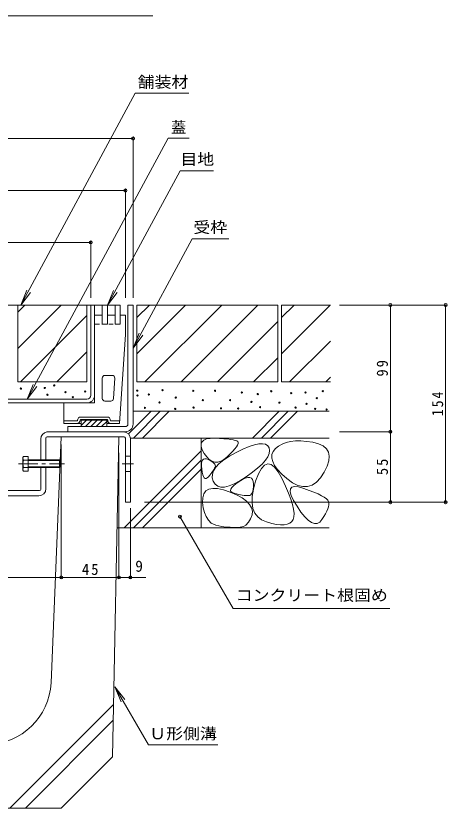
# Model space of a CAD drawing. Units: millimetres at full size, sheet at 1:3; some dimension numbers follow another scale. Extents: x -1082 to 1183, y -818 to 815.
# Drawn here: x 727 to 1063, y -697 to -78 of the extents above; entities that cross this region are included whole.
import ezdxf
from ezdxf.enums import TextEntityAlignment as Align

# ---------------------------------------------------------------- set-up
doc = ezdxf.new("R2010")
doc.units = ezdxf.units.MM
doc.header["$LTSCALE"] = 3
doc.header["$PDMODE"] = 32
doc.header["$PDSIZE"] = 2.4
doc.linetypes.add('CHAIN1', pattern=[8, 5, -1, 1, -1])
doc.linetypes.add('DASHED1', pattern=[1.8, 1.2, -0.6])
for name, color, linetype, lineweight in [('B-1', 2, 'Continuous', 9), ('B-2', 3, 'Continuous', 9), ('B-3', 4, 'Continuous', 9), ('B-4', 7, 'Continuous', 9), ('B-5', 7, 'Continuous', 9), ('B-8', 3, 'Continuous', 9), ('B-A', 2, 'Continuous', 9), ('B-E', 2, 'Continuous', 9), ('B-F', 6, 'Continuous', 5), ('F-5_F-5ﾚｲﾔ', 2, 'Continuous', 9)]:
    doc.layers.add(name, color=color, linetype=linetype, lineweight=lineweight)
doc.styles.add('ＭＳ ゴシック', font='')
doc.styles.get('ＭＳ ゴシック').set_extended_font_data('MS Gothic')

msp = doc.modelspace()

# ---------------------------------------------------------------- linework, layer by layer
at = {"layer": 'B-1'}
for p, q in [((818.129, -303.606), (814.129, -303.606)), ((814.129, -396.606), (814.129, -303.606)), ((818.129, -396.606), (818.129, -303.606)), ((812.129, -398.606), (767.129, -398.606)), ((767.129, -402.606), (767.129, -398.606)), ((812.16, -402.606), (767.129, -402.606))]:
    msp.add_line(p, q, dxfattribs=at)
for radius in [2, 6]:
    msp.add_arc((812.129, -396.606), radius, 270, 0, dxfattribs=at)
at = {"layer": 'B-2'}
for p, q in [((476.129, -303.606), (808.129, -303.606)), ((785.129, -374.106), (785.129, -303.606)), ((788.129, -311.606), (788.129, -303.606)), ((502.129, -377.106), (782.129, -377.106)), ((502.129, -380.106), (782.129, -380.106))]:
    msp.add_line(p, q, dxfattribs=at)
at = {"layer": 'B-2', "linetype": 'DASHED1'}
for p, q in [((788.129, -374.106), (788.129, -311.606)), ((808.129, -318.606), (788.129, -318.606))]:
    msp.add_line(p, q, dxfattribs=at)
at = {"layer": 'B-2'}
for radius in [6, 3]:
    msp.add_arc((782.129, -374.106), radius, 270, 0, dxfattribs=at)
at = {"layer": 'B-3'}
for p, q in [((787.129, -303.606), (808.129, -303.606)), ((792.129, -311.606), (794.129, -311.606)), ((794.129, -311.606), (794.129, -318.606)), ((798.129, -318.606), (798.129, -311.606)), ((798.129, -311.606), (804.129, -311.606)), ((804.129, -311.606), (804.129, -318.606)), ((812.129, -326.606), (812.129, -311.606)), ((798.129, -318.606), (794.129, -318.606)), ((808.129, -318.606), (804.129, -318.606)), ((812.129, -326.606), (807.629, -396.106)), ((796.129, -358.606), (801.911, -358.606)), ((794.129, -360.606), (794.129, -376.606)), ((803.907, -360.736), (802.871, -376.736)), ((788.129, -380.106), (764.129, -380.106)), ((800.875, -378.606), (796.129, -378.606)), ((774.379, -394.106), (764.129, -394.106)), ((777.379, -391.106), (797.879, -391.106)), ((777.379, -393.106), (797.879, -393.106)), ((777.629, -393.106), (777.629, -398.606)), ((797.629, -393.206), (777.629, -393.206)), ((797.629, -393.306), (777.629, -393.306)), ((797.629, -393.406), (777.629, -393.406)), ((797.629, -393.506), (777.629, -393.506)), ((781.673, -393.606), (777.629, -397.65)), ((797.629, -393.606), (777.629, -393.606)), ((785.915, -393.606), (780.915, -398.606)), ((790.158, -393.606), (785.158, -398.606)), ((794.401, -393.606), (789.401, -398.606)), ((797.629, -394.62), (793.643, -398.606)), ((797.629, -393.106), (797.629, -398.606)), ((800.879, -394.106), (807.629, -394.106)), ((807.629, -396.106), (807.629, -394.106)), ((777.629, -398.606), (797.629, -398.606)), ((800.879, -396.106), (797.629, -396.106)), ((800.879, -396.106), (807.629, -396.106))]:
    msp.add_line(p, q, dxfattribs=at)
for points in [[(788.129, -380.106), (788.129, -311.606), (792.129, -311.606)], [(808.129, -318.606), (808.129, -311.606), (812.129, -311.606)], [(777.629, -396.106), (764.129, -396.106), (764.129, -380.106)]]:
    msp.add_lwpolyline(points, dxfattribs=at)
for centre, radius, start, end in [((796.129, -360.606), 2, 90, 180), ((801.911, -360.606), 2, 356.2954, 90), ((796.129, -376.606), 2, 180, 270), ((800.875, -376.606), 2, 270, 356.2954), ((774.379, -393.606), 0.5, 270, 0), ((774.379, -393.606), 2.5, 270, 0), ((777.379, -393.606), 2.5, 90, 180), ((777.379, -393.606), 0.5, 90, 180), ((797.879, -393.606), 2.5, 0, 90), ((797.879, -393.606), 0.5, 0, 90), ((800.879, -393.606), 2.5, 180, 270), ((800.879, -393.606), 0.5, 180, 270)]:
    msp.add_arc(centre, radius, start, end, dxfattribs=at)
at = {"layer": 'B-4'}
for p, q in [((818.129, -172.603), (818.129, -297.861)), ((466.129, -173.503), (818.129, -173.503)), ((812.129, -214.139), (472.129, -214.139)), ((812.129, -213.239), (812.129, -297.861)), ((499.129, -254.722), (785.129, -254.722)), ((785.129, -253.822), (785.129, -297.861)), ((1063.14, -303.606), (979.403, -303.606)), ((1019.093, -303.606), (1019.093, -402.606)), ((1062.24, -303.606), (1062.24, -457.606)), ((1019.993, -402.606), (979.403, -402.606)), ((1019.093, -402.606), (1019.093, -457.606)), ((762.129, -517.282), (762.129, -412.606)), ((807.129, -517.282), (807.129, -419.129)), ((1063.14, -457.606), (827.13, -457.606)), ((816.129, -517.282), (816.129, -462.386)), ((762.129, -516.382), (522.129, -516.382)), ((807.129, -516.382), (762.129, -516.382)), ((816.129, -516.382), (807.129, -516.382)), ((816.129, -516.382), (828.264, -516.382))]:
    msp.add_line(p, q, dxfattribs=at)
for p in [(818.129, -173.503), (812.129, -214.139), (785.129, -254.722), (1019.093, -303.606), (1062.24, -303.606), (1019.093, -402.606), (1019.093, -457.606), (1062.24, -457.606), (762.129, -516.382), (807.129, -516.382), (816.129, -516.382)]:
    msp.add_point(p, dxfattribs=at)
at = {"layer": 'B-5'}
for p, q in [((730.406, -303.606), (819.9, -138.166)), ((861.824, -138.166), (819.9, -138.166)), ((845.705, -173.212), (735.409, -377.106)), ((861.929, -173.212), (845.705, -173.212)), ((798.177, -303.682), (854.958, -198.716)), ((880.958, -198.716), (854.958, -198.716)), ((818.129, -337.185), (864.245, -251.933)), ((892.843, -251.933), (864.245, -251.933)), ((730.406, -303.606), (735.189, -292.058)), ((730.406, -303.606), (738.015, -293.689)), ((798.177, -303.682), (802.96, -292.134)), ((798.177, -303.682), (805.786, -293.765)), ((818.129, -337.185), (822.913, -325.636)), ((818.129, -337.185), (825.739, -327.268)), ((740.193, -365.558), (735.409, -377.106)), ((743.019, -367.189), (735.409, -377.106)), ((854.732, -468.835), (896.268, -540.777)), ((896.268, -540.777), (1018.643, -540.777)), ((804.008, -601.9), (811.618, -611.816)), ((804.008, -601.9), (808.792, -613.448)), ((804.008, -601.9), (830.187, -647.243)), ((830.187, -647.243), (884.262, -647.243))]:
    msp.add_line(p, q, dxfattribs=at)
msp.add_point((854.732, -468.835), dxfattribs=at)
at = {"layer": 'B-8'}
for p, q in [((746.129, -424.606), (746.129, -408.206)), ((750.129, -424.606), (750.129, -407.606)), ((751.129, -406.606), (811.129, -406.606)), ((751.729, -402.606), (810.529, -402.606)), ((812.129, -407.606), (812.129, -457.606)), ((816.129, -408.206), (816.129, -457.606)), ((746.129, -447.606), (746.129, -430.606)), ((750.129, -447.006), (750.129, -430.606)), ((745.129, -448.606), (539.129, -448.606)), ((744.529, -452.606), (539.729, -452.606)), ((816.129, -457.606), (812.129, -457.606))]:
    msp.add_line(p, q, dxfattribs=at)
at = {"layer": 'B-8', "linetype": 'DASHED1'}
for p, q in [((746.129, -424.606), (750.129, -424.606)), ((812.129, -421.606), (816.129, -421.606)), ((746.129, -430.606), (750.129, -430.606)), ((812.129, -433.606), (816.129, -433.606))]:
    msp.add_line(p, q, dxfattribs=at)
at = {"layer": 'B-8', "linetype": 'CHAIN1'}
msp.add_line((809.714, -427.606), (818.544, -427.606), dxfattribs=at)
at = {"layer": 'B-8'}
for centre, radius, start, end in [((751.729, -408.206), 5.6, 100.3876, 180), ((751.129, -407.606), 1, 90, 180), ((751.729, -408.206), 5.6, 90, 100.3876), ((810.529, -408.206), 5.6, 0, 90), ((811.129, -407.606), 1, 0, 90), ((744.529, -447.006), 5.6, 270, 0), ((745.129, -447.606), 1, 270, 0)]:
    msp.add_arc(centre, radius, start, end, dxfattribs=at)
at = {"layer": 'B-A', "color": 6, "lineweight": 5}
for p, q in [((794.129, -303.606), (798.129, -303.606)), ((794.129, -318.606), (794.129, -303.606)), ((798.129, -303.606), (798.129, -318.606)), ((804.129, -318.606), (804.129, -303.606)), ((804.129, -303.606), (808.129, -303.606)), ((808.129, -303.606), (808.129, -318.606)), ((798.129, -318.606), (794.129, -318.606)), ((808.129, -318.606), (804.129, -318.606))]:
    msp.add_line(p, q, dxfattribs=at)
at = {"layer": 'B-A'}
for p, q in [((732.598, -421.833), (732.152, -422.606)), ((732.152, -432.606), (732.152, -422.606)), ((732.598, -421.833), (736.152, -421.833)), ((732.598, -424.72), (736.152, -424.72)), ((736.152, -421.833), (736.152, -433.38)), ((736.152, -424.606), (760.61, -424.606)), ((736.152, -425.148), (761.152, -425.148)), ((760.61, -424.606), (760.61, -430.606)), ((761.152, -425.148), (760.61, -424.606)), ((761.152, -430.065), (761.152, -425.148)), ((732.152, -432.606), (732.598, -433.38)), ((732.598, -430.493), (736.152, -430.493)), ((736.152, -430.065), (761.152, -430.065)), ((736.152, -430.606), (760.61, -430.606)), ((761.152, -430.065), (760.61, -430.606)), ((732.598, -433.38), (736.152, -433.38))]:
    msp.add_line(p, q, dxfattribs=at)
at = {"layer": 'B-A', "linetype": 'CHAIN1'}
msp.add_line((728.791, -427.606), (764.685, -427.606), dxfattribs=at)
at = {"layer": 'B-A'}
for centre, radius, start, end in [((735.55, -423.537), 3.408, 150.00002, 175.61575), ((734.998, -423.186), 2.848, 181.8087, 212.57556), ((741.705, -427.606), 9.553, 162.41205, 197.58797), ((734.998, -432.026), 2.848, 147.42445, 178.19131), ((735.55, -431.676), 3.408, 184.38426, 210)]:
    msp.add_arc(centre, radius, start, end, dxfattribs=at)
at = {"layer": 'B-E'}
for p, q in [((728.129, -363.606), (728.129, -303.606)), ((728.129, -309.185), (733.708, -303.606)), ((728.129, -337.469), (761.992, -303.606)), ((728.129, -303.606), (782.129, -303.606)), ((782.129, -363.606), (782.129, -303.606)), ((821.129, -313.346), (830.869, -303.606)), ((821.129, -341.631), (859.154, -303.606)), ((821.129, -303.606), (931.129, -303.606)), ((827.438, -363.606), (887.438, -303.606)), ((855.722, -363.606), (915.722, -303.606)), ((931.129, -303.606), (931.129, -363.606)), ((934.129, -313.346), (943.869, -303.606)), ((934.129, -303.606), (934.129, -363.606)), ((934.129, -303.606), (972.329, -303.606)), ((934.129, -341.631), (972.154, -303.606)), ((730.276, -363.606), (782.129, -311.753)), ((884.007, -363.606), (931.129, -316.484)), ((940.438, -363.606), (972.329, -331.715)), ((758.561, -363.606), (782.129, -340.038)), ((912.291, -363.606), (931.129, -344.768)), ((728.129, -363.606), (782.129, -363.606)), ((934.129, -363.606), (972.329, -363.606)), ((968.722, -363.606), (972.329, -359.999)), ((814.581, -404.341), (832.316, -386.606)), ((818.129, -386.606), (971.329, -386.606)), ((818.387, -407.606), (839.387, -386.606)), ((825.458, -407.606), (846.458, -386.606)), ((911.316, -407.606), (932.316, -386.606)), ((918.387, -407.606), (939.387, -386.606)), ((925.458, -407.606), (946.458, -386.606)), ((816.097, -407.606), (971.329, -407.606)), ((871.329, -407.606), (871.329, -477.606)), ((811.316, -477.606), (871.329, -417.593)), ((818.387, -477.606), (871.329, -424.664)), ((825.458, -477.606), (871.329, -431.735)), ((805.709, -477.606), (971.329, -477.606))]:
    msp.add_line(p, q, dxfattribs=at)
for points in [[(821.129, -303.606), (821.129, -363.606), (931.129, -363.606)], [(879.202, -474.003), (876.969, -471.61), (875.182, -468.807), (873.84, -465.595), (872.944, -461.973), (872.493, -457.942), (872.628, -454.107), (873.489, -451.075), (875.076, -448.845), (877.389, -447.418), (880.428, -446.793), (884.193, -446.971), (888.684, -447.951), (893.901, -449.734), (899.035, -451.97), (903.276, -454.309), (906.625, -456.752), (909.081, -459.298), (910.645, -461.948), (911.316, -464.701), (911.095, -467.558), (909.981, -470.518)], [(879.202, -474.003), (882.706, -475.627), (887.438, -476.679)], [(906.303, -475.549), (904.343, -476.598), (901.674, -477.164), (897.63, -477.367)], [(909.981, -470.518), (908.282, -473.282), (906.303, -475.549)], [(887.438, -476.679), (890.511, -477.043), (893.909, -477.205), (897.63, -477.367)]]:
    msp.add_lwpolyline(points, dxfattribs=at)
for points in [[(899.851, -410.304), (900.176, -410.971), (900.113, -411.873), (899.662, -413.007), (898.824, -414.376), (897.598, -415.977), (895.985, -417.813), (893.984, -419.882), (891.595, -422.184), (889.056, -424.259), (886.606, -425.648), (884.242, -426.349), (881.966, -426.364), (879.778, -425.691), (877.677, -424.33), (875.665, -422.283), (873.739, -419.549), (872.222, -416.67), (871.433, -414.189), (871.372, -412.107), (872.04, -410.423), (873.436, -409.137), (875.561, -408.249), (878.414, -407.76), (881.995, -407.669), (885.727, -407.804), (889.029, -407.995), (891.904, -408.242), (894.35, -408.543), (896.368, -408.901), (897.957, -409.313), (899.118, -409.781)], [(924.381, -415.222), (924.775, -417.348), (924.42, -419.668), (923.317, -422.184), (921.465, -424.894), (918.865, -427.8), (915.516, -430.9), (911.419, -434.196), (906.573, -437.686), (901.603, -440.881), (897.132, -443.29), (893.161, -444.913), (889.689, -445.75), (886.717, -445.801), (884.244, -445.066), (882.271, -443.545), (880.797, -441.238), (880.005, -438.525), (880.074, -435.784), (881.006, -433.017), (882.801, -430.222), (885.458, -427.4), (888.978, -424.552), (893.361, -421.677), (898.605, -418.774), (903.975, -416.167), (908.73, -414.178), (912.873, -412.807), (916.401, -412.054), (919.317, -411.919), (921.618, -412.402), (923.307, -413.503)], [(938.301, -439.222), (942.64, -442.389), (946.776, -444.475), (950.71, -445.479), (954.441, -445.402), (957.97, -444.243), (961.296, -442.003), (964.42, -438.681), (967.341, -434.278), (969.67, -429.585), (971.016, -425.395), (971.38, -421.707), (970.761, -418.522), (969.16, -415.839), (966.576, -413.659), (963.01, -411.981), (958.461, -410.806), (953.597, -410.075), (949.086, -409.729), (944.928, -409.769), (941.121, -410.194), (937.668, -411.005), (934.566, -412.201), (931.818, -413.783), (929.421, -415.75), (927.617, -418.007), (926.646, -420.457), (926.508, -423.101), (927.201, -425.938), (928.728, -428.969), (931.086, -432.193), (934.278, -435.611)], [(882.237, -430.219), (881.882, -430.981), (881.444, -431.793), (880.923, -432.657), (880.319, -433.572), (879.632, -434.537), (878.863, -435.555), (878.011, -436.623), (877.076, -437.742), (876.139, -438.652), (875.279, -439.091), (874.496, -439.059), (873.791, -438.557), (873.163, -437.584), (872.612, -436.14), (872.139, -434.225), (871.744, -431.84), (871.512, -429.429), (871.531, -427.439), (871.8, -425.868), (872.32, -424.718), (873.09, -423.988), (874.111, -423.677), (875.382, -423.787), (876.904, -424.317), (878.429, -425.056), (879.709, -425.795), (880.743, -426.534), (881.532, -427.272), (882.076, -428.01), (882.375, -428.747), (882.429, -429.483)], [(943.11, -471.078), (943.731, -468.975), (943.869, -466.338), (943.521, -463.167), (942.69, -459.462), (941.373, -455.223), (939.573, -450.45), (937.287, -445.143), (934.518, -439.302), (931.56, -433.988), (928.71, -430.263), (925.968, -428.126), (923.334, -427.578), (920.808, -428.618), (918.39, -431.247), (916.08, -435.464), (913.878, -441.27), (912.132, -447.541), (911.193, -453.156), (911.058, -458.113), (911.73, -462.414), (913.206, -466.057), (915.489, -469.044), (918.576, -471.373), (922.469, -473.046), (926.551, -474.191), (930.204, -474.939), (933.427, -475.289), (936.222, -475.242), (938.587, -474.797), (940.524, -473.955), (942.031, -472.715)], [(908.305, -452.511), (907.255, -452.511), (906.103, -452.444), (904.85, -452.31), (903.494, -452.109), (902.037, -451.842), (900.479, -451.507), (898.818, -451.107), (897.056, -450.639), (895.531, -450.057), (894.579, -449.315), (894.201, -448.412), (894.398, -447.347), (895.169, -446.122), (896.514, -444.735), (898.433, -443.188), (900.926, -441.479), (903.534, -439.943), (905.799, -438.913), (907.721, -438.388), (909.299, -438.37), (910.533, -438.857), (911.424, -439.849), (911.971, -441.348), (912.175, -443.352), (912.143, -445.47), (911.981, -447.31), (911.691, -448.872), (911.272, -450.156), (910.724, -451.162), (910.047, -451.889), (909.24, -452.339)], [(970.852, -457.235), (971.075, -458.378), (971.048, -459.693), (970.772, -461.178), (970.246, -462.835), (969.471, -464.663), (968.446, -466.662), (967.172, -468.832), (965.648, -471.173), (963.902, -473.135), (961.959, -474.165), (959.821, -474.264), (957.487, -473.433), (954.956, -471.67), (952.23, -468.976), (949.308, -465.351), (946.19, -460.795), (943.458, -456.184), (941.692, -452.392), (940.892, -449.42), (941.059, -447.268), (942.193, -445.935), (944.294, -445.423), (947.361, -445.73), (951.394, -446.857), (955.651, -448.364), (959.386, -449.811), (962.6, -451.198), (965.293, -452.526), (967.464, -453.793), (969.115, -455), (970.244, -456.148)]]:
    msp.add_lwpolyline(points, close=True, dxfattribs=at)
at = {"layer": 'B-E', "color": 7}
for centre in [(730.59, -368.885), (749.204, -368.406), (756.655, -366.397), (765.328, -371.705), (780.772, -371.171), (821.42, -370.48), (841.226, -370.082), (865.223, -370.651), (882.168, -370.537), (926.067, -370.992), (966.27, -370.878), (751.278, -373.706), (771.094, -375.549), (821.551, -374.247), (830.563, -373.475), (851.462, -375.882), (872.615, -377.815), (893.882, -377.929), (903.208, -371.902), (915.49, -373.153), (941.705, -372.47), (952.85, -371.902), (961.607, -376.337), (827.465, -383.928), (838.838, -379.635), (865.45, -383.729), (910.6, -379.294), (917.31, -383.388), (932.436, -379.863), (945.117, -383.729), (953.646, -380.772), (851.121, -384.753), (886.831, -384.298), (900.137, -384.412), (960.356, -384.753), (969.341, -385.208)]:
    msp.add_circle(centre, 0.5, dxfattribs=at)
at = {"layer": 'B-F'}
for p, q in [((754.126, -598.688), (762.129, -406.606)), ((807.129, -406.606), (762.129, -406.606)), ((802.129, -656.606), (807.129, -406.606)), ((722.047, -696.606), (802.947, -615.706)), ((734.068, -696.606), (802.702, -627.973)), ((762.129, -696.606), (802.129, -656.606)), ((522.129, -696.606), (762.129, -696.606))]:
    msp.add_line(p, q, dxfattribs=at)
msp.add_arc((704.169, -596.606), 50, 270, 357.61406, dxfattribs=at)
at = {"layer": 'F-5_F-5ﾚｲﾔ', "color": 7}
msp.add_line((833.641, -77.718), (682.706, -77.718), dxfattribs=at)

# ---------------------------------------------------------------- texts
at = {"layer": 'B-4', "color": 2, "style": 'ＭＳ ゴシック'}
msp.add_text('9', height=8.798, dxfattribs=at).set_placement((819.886, -514.582), align=Align.BOTTOM_LEFT)
at = {"layer": 'B-4', "color": 2, "char_height": 8.798, "attachment_point": 7, "rotation": 90, "style": 'ＭＳ ゴシック'}
for s, insert in [('\\T1.27;\\W0.95;99', (1017.293, -359.481)), ('\\T1.27;\\W0.9;154', (1060.44, -390.356)), ('\\T1.27;\\W0.95;55', (1017.293, -436.481))]:
    msp.add_mtext(s, dxfattribs=dict(at, insert=insert))
at = {"layer": 'B-4', "color": 2, "insert": (778.254, -514.582), "char_height": 8.798, "attachment_point": 7, "style": 'ＭＳ ゴシック'}
msp.add_mtext('\\T1.27;\\W0.95;45', dxfattribs=at)
at = {"layer": 'B-5', "color": 2, "style": 'ＭＳ ゴシック', "width": 1.1}
for s, p in [('舗装材', (821.748, -136.49)), ('目地', (855.096, -196.709)), ('受枠', (865.248, -249.926)), ('コンクリート根固め', (898.306, -537.305)), ('Ｕ形側溝', (830.794, -645.391))]:
    msp.add_text(s, height=8.798, dxfattribs=at).set_placement(p, align=Align.BOTTOM_LEFT)
at = {"layer": 'B-5', "color": 2, "style": 'ＭＳ ゴシック'}
msp.add_text('蓋', height=8.798, dxfattribs=at).set_placement((847.754, -171.82), align=Align.BOTTOM_LEFT)

doc.saveas('drawing.dxf')
